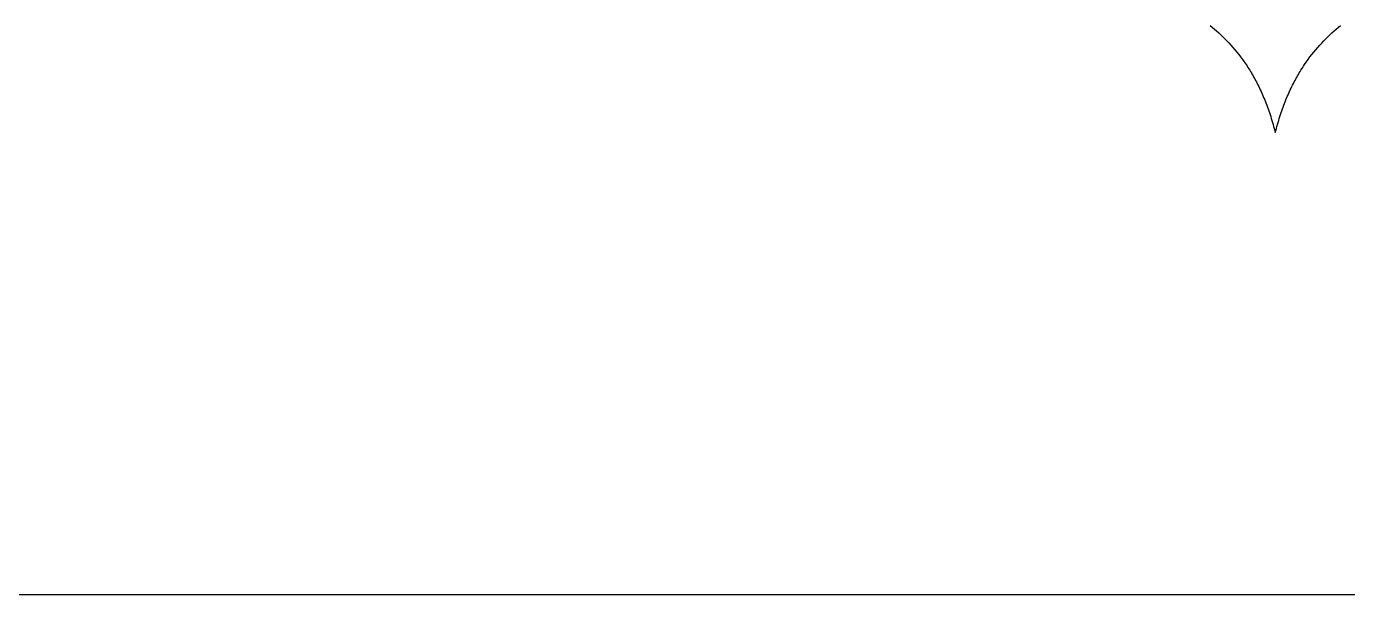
# Model space of a CAD drawing. Extents: x -350 to 350, y -250 to 250.
# Drawn here: x -87.3 to 5, y -106 to -66.3 of the extents above; entities that cross this region are included whole.
import ezdxf

# ---------------------------------------------------------------- set-up
doc = ezdxf.new("R2010")
doc.units = 0
doc.layers.add('LAYER_1', color=174, linetype='CONTINUOUS')
doc.layers.add('LAYER_2', color=174, linetype='CONTINUOUS')

msp = doc.modelspace()

# ---------------------------------------------------------------- linework, layer by layer
at = {"layer": 'LAYER_1'}
msp.add_lwpolyline([(-4.585, -66.233), (-4.435, -66.357), (-4.286, -66.483), (-4.137, -66.612), (-3.99, -66.745), (-3.844, -66.88), (-3.699, -67.019), (-3.555, -67.161), (-3.412, -67.307), (-3.271, -67.456), (-3.131, -67.609), (-2.993, -67.765), (-2.856, -67.925), (-2.721, -68.089), (-2.587, -68.257), (-2.455, -68.429), (-2.325, -68.605), (-2.197, -68.786), (-2.07, -68.97), (-2.008, -69.064), (-1.946, -69.16), (-1.884, -69.256), (-1.823, -69.353), (-1.763, -69.452), (-1.703, -69.552), (-1.643, -69.653), (-1.584, -69.755), (-1.526, -69.858), (-1.468, -69.963), (-1.411, -70.068), (-1.355, -70.175), (-1.299, -70.284), (-1.243, -70.393), (-1.188, -70.504), (-1.134, -70.616), (-1.08, -70.729), (-1.027, -70.844), (-0.975, -70.96), (-0.923, -71.077), (-0.872, -71.196), (-0.822, -71.316), (-0.772, -71.437), (-0.723, -71.56), (-0.674, -71.684), (-0.626, -71.809), (-0.579, -71.936), (-0.533, -72.064), (-0.487, -72.194), (-0.442, -72.325), (-0.398, -72.458), (-0.355, -72.592), (-0.312, -72.728), (-0.27, -72.865), (-0.228, -73.003), (-0.188, -73.143), (-0.148, -73.285), (-0.109, -73.428), (-0.071, -73.573), (-0.033, -73.719), (0.004, -73.573), (0.042, -73.428), (0.082, -73.285), (0.122, -73.144), (0.162, -73.003), (0.204, -72.865), (0.246, -72.728), (0.289, -72.592), (0.332, -72.458), (0.377, -72.326), (0.422, -72.195), (0.468, -72.065), (0.514, -71.937), (0.561, -71.81), (0.609, -71.684), (0.658, -71.56), (0.707, -71.438), (0.757, -71.316), (0.808, -71.196), (0.859, -71.078), (0.911, -70.961), (0.963, -70.845), (1.016, -70.73), (1.07, -70.617), (1.125, -70.505), (1.179, -70.394), (1.235, -70.285), (1.291, -70.177), (1.348, -70.07), (1.405, -69.964), (1.463, -69.859), (1.521, -69.756), (1.58, -69.654), (1.64, -69.553), (1.7, -69.454), (1.761, -69.355), (1.822, -69.258), (1.883, -69.161), (1.945, -69.066), (2.008, -68.972), (2.134, -68.788), (2.263, -68.607), (2.393, -68.431), (2.525, -68.259), (2.659, -68.092), (2.795, -67.928), (2.932, -67.768), (3.07, -67.612), (3.21, -67.459), (3.352, -67.31), (3.494, -67.165), (3.638, -67.023), (3.784, -66.884), (3.93, -66.749), (4.077, -66.616), (4.226, -66.487), (4.375, -66.361), (4.526, -66.237)], dxfattribs=at)
at = {"layer": 'LAYER_2'}
msp.add_lwpolyline([(-206, 40.353), (-206, -106), (206, -106), (206, 106), (-140.353, 106)], close=True, dxfattribs=at)

doc.saveas('drawing.dxf')
